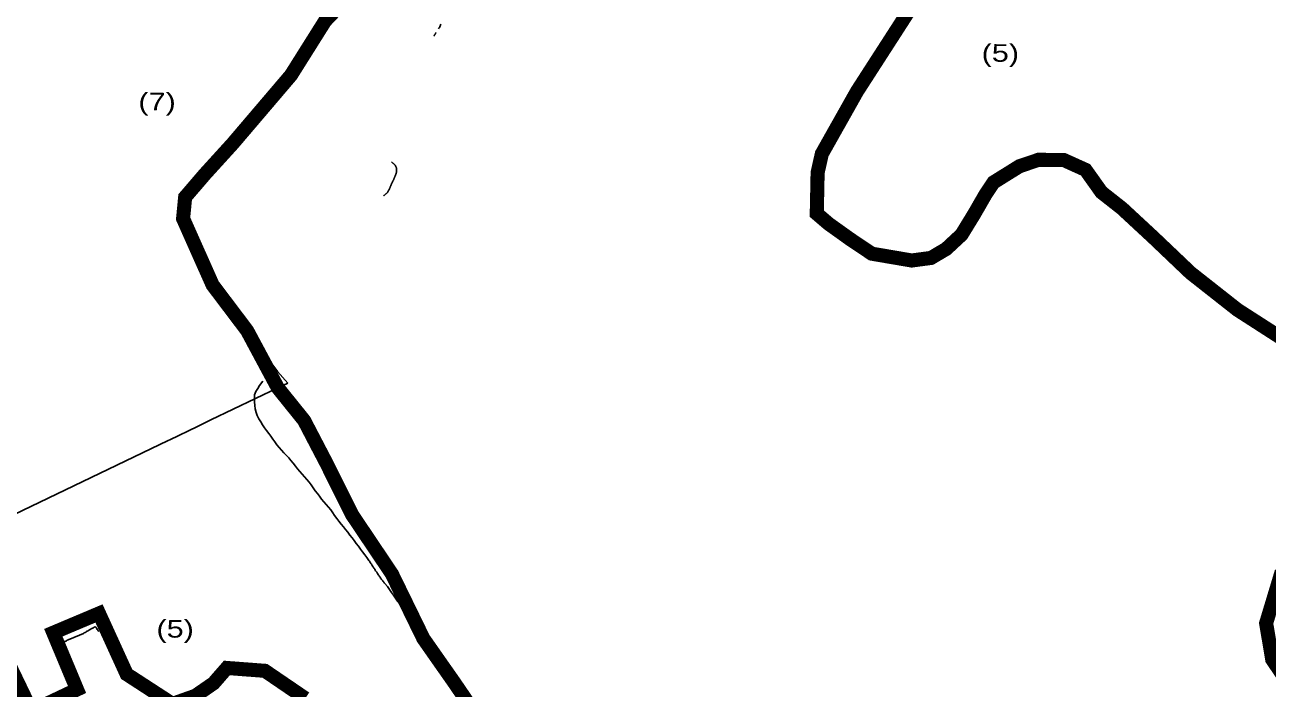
# Model space of a CAD drawing. Header units: millimetres. Extents: x 1745962 to 1749233, y 4525379 to 4529927.
# Drawn here: x 1746981.9 to 1747334.9, y 4526095.3 to 4526284 of the extents above; entities that cross this region are included whole.
import ezdxf

# ---------------------------------------------------------------- set-up
doc = ezdxf.new("R2010")
doc.units = ezdxf.units.MM
doc.header["$LTSCALE"] = 10
doc.header["$MEASUREMENT"] = 0
for name, color, linetype in [('AROLL_ADDRESS', 44, 'Continuous'), ('AROLL_LOTS', 8, 'Continuous'), ('WATER', 5, 'Continuous'), ('ZONING_ZONES', 140, 'Continuous')]:
    doc.layers.add(name, color=color, linetype=linetype)
doc.styles.add('Univers Light Condensed', font='unvr47a.ttf')

msp = doc.modelspace()

# ---------------------------------------------------------------- linework, layer by layer
at = {"layer": 'AROLL_LOTS'}
for p, q in [((1747034.77, 4526171.75), (1747053.76, 4526180.87)), ((1747053.76, 4526180.87), (1747056.58, 4526182.22)), ((1747030.93, 4526169.9), (1747034.77, 4526171.75)), ((1747023.12, 4526166.15), (1747030.93, 4526169.9)), ((1746914.57, 4526114.02), (1747022.64, 4526165.92)), ((1747022.64, 4526165.92), (1747023.12, 4526166.15))]:
    msp.add_line(p, q, dxfattribs=at)
msp.add_lwpolyline([(1747056.58, 4526182.22), (1747053.64, 4526185.54), (1747045.05, 4526197.11), (1747035.24, 4526210.1), (1747031.05, 4526218.21), (1747026.86, 4526228.93), (1747027.45, 4526235.03), (1747033.13, 4526241.64), (1747040.93, 4526250.22), (1747046.62, 4526257.35), (1747052.45, 4526263.92), (1747057.5, 4526269.68), (1747062.5, 4526277.55), (1747067.14, 4526285.01), (1747072.06, 4526290.98)], dxfattribs=at)
at = {"layer": 'WATER'}
for points in [[(1747099.36, 4526282.81), (1747099.49, 4526283.02), (1747099.62, 4526283.23), (1747099.76, 4526283.43), (1747099.88, 4526283.66), (1747099.98, 4526283.88), (1747100.07, 4526284.11)], [(1747229.65, 4526283.26), (1747229.22, 4526282.37), (1747228.79, 4526281.46), (1747228.36, 4526280.56), (1747227.89, 4526279.67), (1747227.41, 4526278.79), (1747226.94, 4526277.91), (1747226.46, 4526277.03), (1747225.93, 4526276.19), (1747225.4, 4526275.35), (1747224.88, 4526274.49), (1747224.39, 4526273.62), (1747223.9, 4526272.74), (1747223.4, 4526271.87), (1747222.92, 4526271.01), (1747222.34, 4526270.19), (1747221.72, 4526269.41), (1747221.14, 4526268.59), (1747220.68, 4526267.71), (1747220.21, 4526266.82), (1747219.75, 4526265.94), (1747219.23, 4526265.08), (1747218.7, 4526264.23), (1747218.17, 4526263.39), (1747217.66, 4526262.53), (1747217.06, 4526261.72), (1747216.47, 4526260.91), (1747215.99, 4526260.04), (1747215.53, 4526259.15), (1747215.03, 4526258.29), (1747214.55, 4526257.42), (1747214.07, 4526256.54), (1747213.6, 4526255.66), (1747213.14, 4526254.76), (1747212.69, 4526253.87), (1747212.21, 4526253), (1747211.78, 4526252.1), (1747211.35, 4526251.19), (1747210.91, 4526250.3), (1747210.32, 4526249.06)], [(1747098.03, 4526280.74), (1747098.07, 4526280.79), (1747098.1, 4526280.84), (1747098.14, 4526280.89), (1747098.17, 4526280.94), (1747098.2, 4526281), (1747098.24, 4526281.05), (1747098.27, 4526281.1), (1747098.3, 4526281.16), (1747098.34, 4526281.21), (1747098.37, 4526281.26), (1747098.4, 4526281.31), (1747098.44, 4526281.36), (1747098.47, 4526281.42), (1747098.5, 4526281.47), (1747098.54, 4526281.52), (1747098.57, 4526281.58), (1747098.6, 4526281.63), (1747098.64, 4526281.68), (1747098.7, 4526281.77)], [(1747083.76, 4526235.37), (1747083.85, 4526235.46), (1747083.94, 4526235.53), (1747084.03, 4526235.62), (1747084.13, 4526235.71), (1747084.22, 4526235.78), (1747084.32, 4526235.86), (1747084.42, 4526235.95), (1747084.51, 4526236.03), (1747084.61, 4526236.11), (1747084.7, 4526236.2), (1747084.78, 4526236.29), (1747084.86, 4526236.38), (1747084.94, 4526236.48), (1747085.02, 4526236.58), (1747085.08, 4526236.69), (1747085.13, 4526236.8), (1747085.2, 4526236.9), (1747085.25, 4526237.01), (1747085.31, 4526237.13), (1747085.37, 4526237.24), (1747085.42, 4526237.35), (1747085.49, 4526237.46), (1747085.54, 4526237.57), (1747085.6, 4526237.69), (1747085.64, 4526237.8), (1747085.69, 4526237.92), (1747085.74, 4526238.03), (1747085.79, 4526238.15), (1747085.83, 4526238.26), (1747085.88, 4526238.38), (1747085.92, 4526238.5), (1747085.97, 4526238.61), (1747086.02, 4526238.73), (1747086.06, 4526238.84), (1747086.12, 4526238.96), (1747086.17, 4526239.07), (1747086.22, 4526239.19), (1747086.27, 4526239.3), (1747086.32, 4526239.41), (1747086.38, 4526239.53), (1747086.44, 4526239.64), (1747086.49, 4526239.75), (1747086.55, 4526239.86), (1747086.6, 4526239.97), (1747086.66, 4526240.08), (1747086.71, 4526240.2), (1747086.76, 4526240.31), (1747086.81, 4526240.43), (1747086.86, 4526240.54), (1747086.91, 4526240.66), (1747086.96, 4526240.77), (1747087, 4526240.89), (1747087.05, 4526241.01), (1747087.09, 4526241.12), (1747087.14, 4526241.24), (1747087.19, 4526241.35), (1747087.23, 4526241.48), (1747087.27, 4526241.59), (1747087.32, 4526241.71), (1747087.36, 4526241.82), (1747087.38, 4526241.95), (1747087.41, 4526242.07), (1747087.43, 4526242.2), (1747087.45, 4526242.32), (1747087.46, 4526242.44), (1747087.48, 4526242.57), (1747087.48, 4526242.7), (1747087.47, 4526242.81), (1747087.47, 4526242.94), (1747087.46, 4526243.07), (1747087.43, 4526243.19), (1747087.4, 4526243.31), (1747087.36, 4526243.42), (1747087.33, 4526243.55), (1747087.28, 4526243.67), (1747087.23, 4526243.77), (1747087.16, 4526243.88), (1747087.1, 4526243.99), (1747087.03, 4526244.09), (1747086.96, 4526244.21), (1747086.88, 4526244.3), (1747086.79, 4526244.38), (1747086.7, 4526244.47), (1747086.61, 4526244.55), (1747086.51, 4526244.63), (1747086.42, 4526244.71), (1747086.32, 4526244.79), (1747086.23, 4526244.87), (1747086.14, 4526244.96), (1747086.04, 4526245.05)], [(1747243.91, 4526220.67), (1747244.09, 4526220.84), (1747244.25, 4526221.02), (1747244.43, 4526221.21), (1747244.59, 4526221.4), (1747244.75, 4526221.59), (1747244.92, 4526221.78), (1747245.09, 4526221.95), (1747245.25, 4526222.14), (1747245.43, 4526222.33), (1747245.59, 4526222.51), (1747245.76, 4526222.7), (1747245.92, 4526222.89), (1747246.09, 4526223.07), (1747246.26, 4526223.26), (1747246.42, 4526223.45), (1747246.58, 4526223.64), (1747246.74, 4526223.83), (1747246.89, 4526224.04), (1747247.03, 4526224.24), (1747247.18, 4526224.45), (1747247.32, 4526224.64), (1747247.46, 4526224.85), (1747247.6, 4526225.06), (1747247.75, 4526225.26), (1747247.89, 4526225.47), (1747248.03, 4526225.68), (1747248.18, 4526225.87), (1747248.32, 4526226.08), (1747248.47, 4526226.29), (1747248.6, 4526226.5), (1747248.75, 4526226.7), (1747248.89, 4526226.91), (1747249.03, 4526227.11), (1747249.17, 4526227.31), (1747249.32, 4526227.52), (1747249.47, 4526227.73), (1747249.6, 4526227.93), (1747249.75, 4526228.13), (1747249.89, 4526228.34), (1747250.03, 4526228.54), (1747250.18, 4526228.75), (1747250.32, 4526228.96), (1747250.46, 4526229.15), (1747250.61, 4526229.36), (1747250.75, 4526229.57), (1747250.9, 4526229.76), (1747251.07, 4526229.96), (1747251.23, 4526230.14), (1747251.41, 4526230.33), (1747251.56, 4526230.52), (1747251.72, 4526230.71), (1747251.87, 4526230.92), (1747252, 4526231.13), (1747252.13, 4526231.34), (1747252.25, 4526231.56), (1747252.37, 4526231.78), (1747252.49, 4526232), (1747252.61, 4526232.22), (1747252.74, 4526232.44), (1747252.87, 4526232.65), (1747253, 4526232.86), (1747253.13, 4526233.07), (1747253.26, 4526233.29), (1747253.39, 4526233.5), (1747253.51, 4526233.71), (1747253.64, 4526233.94), (1747253.76, 4526234.15), (1747253.88, 4526234.36), (1747254, 4526234.59), (1747254.12, 4526234.82), (1747254.24, 4526235.03), (1747254.36, 4526235.25), (1747254.48, 4526235.47), (1747254.59, 4526235.69), (1747254.71, 4526235.91), (1747254.83, 4526236.13), (1747254.94, 4526236.36), (1747255.06, 4526236.57), (1747255.18, 4526236.8), (1747255.3, 4526237.01), (1747255.42, 4526237.24), (1747255.53, 4526237.45), (1747255.66, 4526237.68), (1747255.79, 4526237.88), (1747255.98, 4526238.04), (1747256.15, 4526238.23), (1747256.31, 4526238.42), (1747256.46, 4526238.61), (1747256.61, 4526238.82), (1747256.76, 4526239.01), (1747256.92, 4526239.21), (1747257.07, 4526239.41), (1747257.24, 4526239.6), (1747257.43, 4526239.75), (1747257.62, 4526239.92), (1747257.81, 4526240.08), (1747258, 4526240.24), (1747258.2, 4526240.4), (1747258.4, 4526240.54), (1747258.59, 4526240.69), (1747258.79, 4526240.84), (1747259.01, 4526240.98), (1747259.21, 4526241.13), (1747259.41, 4526241.28), (1747259.61, 4526241.42), (1747259.82, 4526241.57), (1747260.02, 4526241.71), (1747260.23, 4526241.85), (1747260.44, 4526241.99), (1747260.65, 4526242.12), (1747260.86, 4526242.24), (1747261.09, 4526242.37), (1747261.31, 4526242.49), (1747261.53, 4526242.6), (1747261.75, 4526242.72), (1747261.97, 4526242.82), (1747262.21, 4526242.92), (1747262.43, 4526243.02), (1747262.66, 4526243.11), (1747262.89, 4526243.21), (1747263.12, 4526243.32), (1747263.35, 4526243.41), (1747263.58, 4526243.51), (1747263.82, 4526243.6), (1747264.05, 4526243.7), (1747264.28, 4526243.8), (1747264.51, 4526243.89), (1747264.74, 4526243.99), (1747264.97, 4526244.09), (1747265.19, 4526244.18), (1747265.43, 4526244.29), (1747265.65, 4526244.38), (1747265.89, 4526244.48), (1747266.12, 4526244.57), (1747266.35, 4526244.66), (1747266.59, 4526244.76), (1747266.82, 4526244.85), (1747267.05, 4526244.94), (1747267.28, 4526245.03), (1747267.52, 4526245.1), (1747267.76, 4526245.17), (1747268, 4526245.24), (1747268.25, 4526245.31), (1747268.48, 4526245.37), (1747268.73, 4526245.43), (1747268.97, 4526245.49), (1747269.22, 4526245.54), (1747269.46, 4526245.59), (1747269.71, 4526245.64), (1747269.95, 4526245.69), (1747270.19, 4526245.72), (1747270.45, 4526245.72), (1747270.7, 4526245.73), (1747270.95, 4526245.72), (1747271.2, 4526245.73), (1747271.45, 4526245.74), (1747271.7, 4526245.73), (1747271.95, 4526245.74), (1747272.2, 4526245.74), (1747272.69, 4526245.76)], [(1747272.69, 4526245.76), (1747272.95, 4526245.78), (1747273.19, 4526245.78), (1747273.44, 4526245.79), (1747273.69, 4526245.79), (1747273.94, 4526245.8), (1747274.19, 4526245.81), (1747274.44, 4526245.81), (1747274.7, 4526245.82), (1747274.94, 4526245.82), (1747275.19, 4526245.8), (1747275.43, 4526245.77), (1747275.69, 4526245.74), (1747275.94, 4526245.71), (1747276.18, 4526245.68), (1747276.44, 4526245.65), (1747276.67, 4526245.61), (1747276.92, 4526245.56), (1747277.17, 4526245.51), (1747277.42, 4526245.48), (1747277.67, 4526245.43), (1747277.91, 4526245.41), (1747278.15, 4526245.34), (1747278.39, 4526245.26), (1747278.62, 4526245.17), (1747278.86, 4526245.08), (1747279.09, 4526245), (1747279.32, 4526244.9), (1747279.56, 4526244.82), (1747279.8, 4526244.74), (1747280.03, 4526244.64), (1747280.36, 4526244.52)], [(1747280.36, 4526244.52), (1747280.47, 4526244.48), (1747280.59, 4526244.43), (1747280.7, 4526244.37), (1747280.81, 4526244.33), (1747280.93, 4526244.27), (1747281.04, 4526244.23), (1747281.16, 4526244.17), (1747281.26, 4526244.1), (1747281.37, 4526244.05), (1747281.48, 4526243.98), (1747281.58, 4526243.92), (1747281.7, 4526243.85), (1747281.8, 4526243.79), (1747281.91, 4526243.72), (1747282.01, 4526243.65), (1747282.1, 4526243.57), (1747282.2, 4526243.49), (1747282.3, 4526243.42), (1747282.4, 4526243.33), (1747282.5, 4526243.25), (1747282.59, 4526243.18), (1747282.69, 4526243.1), (1747282.78, 4526243.02), (1747282.88, 4526242.93), (1747282.97, 4526242.86), (1747283.07, 4526242.78), (1747283.16, 4526242.7), (1747283.26, 4526242.61), (1747283.35, 4526242.51), (1747283.42, 4526242.42), (1747283.51, 4526242.33), (1747283.6, 4526242.24), (1747283.67, 4526242.14), (1747283.74, 4526242.05), (1747283.83, 4526241.95), (1747283.9, 4526241.85), (1747283.98, 4526241.75), (1747284.05, 4526241.65), (1747284.12, 4526241.54), (1747284.18, 4526241.44), (1747284.26, 4526241.33), (1747284.32, 4526241.23), (1747284.39, 4526241.12), (1747284.45, 4526241.01), (1747284.5, 4526240.89), (1747284.54, 4526240.78), (1747284.64, 4526240.7), (1747284.71, 4526240.6), (1747284.8, 4526240.51), (1747284.88, 4526240.41), (1747284.97, 4526240.32), (1747285.08, 4526240.22)], [(1747286.01, 4526239.28), (1747286.18, 4526239.1), (1747286.36, 4526238.92), (1747286.52, 4526238.73), (1747286.69, 4526238.54), (1747286.85, 4526238.37), (1747287.03, 4526238.18), (1747287.2, 4526237.99), (1747287.36, 4526237.81), (1747287.54, 4526237.63), (1747287.72, 4526237.46), (1747287.9, 4526237.29), (1747288.08, 4526237.12), (1747288.26, 4526236.94), (1747288.44, 4526236.77), (1747288.62, 4526236.59), (1747288.79, 4526236.41), (1747288.95, 4526236.23), (1747289.13, 4526236.04), (1747289.29, 4526235.85), (1747289.46, 4526235.66), (1747289.63, 4526235.48), (1747289.8, 4526235.3), (1747289.97, 4526235.11), (1747290.13, 4526234.93), (1747290.32, 4526234.76), (1747290.5, 4526234.59), (1747290.68, 4526234.41), (1747290.86, 4526234.24), (1747291.05, 4526234.07), (1747291.23, 4526233.9), (1747291.4, 4526233.73), (1747291.59, 4526233.56), (1747291.77, 4526233.39), (1747291.95, 4526233.21), (1747292.13, 4526233.04), (1747292.32, 4526232.87), (1747292.5, 4526232.7), (1747292.68, 4526232.53), (1747292.86, 4526232.36), (1747293.05, 4526232.18), (1747293.23, 4526232.02), (1747293.41, 4526231.84), (1747293.59, 4526231.68), (1747293.77, 4526231.5), (1747293.94, 4526231.32), (1747294.12, 4526231.14), (1747294.29, 4526230.96), (1747294.47, 4526230.78), (1747294.64, 4526230.61), (1747294.82, 4526230.43), (1747295.01, 4526230.26), (1747295.18, 4526230.09), (1747295.37, 4526229.92), (1747295.56, 4526229.76), (1747295.77, 4526229.6), (1747295.96, 4526229.45), (1747296.15, 4526229.28), (1747296.34, 4526229.13), (1747296.53, 4526228.96), (1747296.72, 4526228.8), (1747296.91, 4526228.64), (1747297.1, 4526228.47), (1747297.29, 4526228.31), (1747297.47, 4526228.15), (1747297.66, 4526227.98), (1747297.85, 4526227.8), (1747298.03, 4526227.64), (1747298.21, 4526227.47), (1747298.4, 4526227.31), (1747298.6, 4526227.15), (1747298.79, 4526227), (1747298.98, 4526226.83), (1747299.17, 4526226.66), (1747299.36, 4526226.51), (1747299.55, 4526226.34), (1747299.72, 4526226.16), (1747299.89, 4526225.98), (1747300.06, 4526225.8), (1747300.23, 4526225.62), (1747300.41, 4526225.44), (1747300.58, 4526225.26), (1747300.76, 4526225.08), (1747300.93, 4526224.9), (1747301.11, 4526224.72), (1747301.28, 4526224.55), (1747301.47, 4526224.37), (1747301.65, 4526224.2), (1747301.83, 4526224.03), (1747302.01, 4526223.86), (1747302.2, 4526223.69), (1747302.38, 4526223.52), (1747302.56, 4526223.35), (1747302.74, 4526223.17), (1747302.92, 4526223), (1747303.11, 4526222.83), (1747303.28, 4526222.66), (1747303.47, 4526222.49), (1747303.65, 4526222.32), (1747303.83, 4526222.14), (1747304.01, 4526221.97), (1747304.19, 4526221.8), (1747304.38, 4526221.62), (1747304.55, 4526221.45), (1747304.74, 4526221.27), (1747304.92, 4526221.1), (1747305.09, 4526220.93), (1747305.28, 4526220.76), (1747305.44, 4526220.57), (1747305.62, 4526220.4), (1747305.81, 4526220.24), (1747306, 4526220.08), (1747306.19, 4526219.92), (1747306.39, 4526219.76), (1747306.59, 4526219.6), (1747306.78, 4526219.44), (1747306.97, 4526219.28), (1747307.16, 4526219.11), (1747307.33, 4526218.94), (1747307.64, 4526218.64)], [(1747208.58, 4526229.77), (1747208.73, 4526229.56), (1747208.86, 4526229.36), (1747209, 4526229.15), (1747209.13, 4526228.93), (1747209.27, 4526228.72), (1747209.41, 4526228.51), (1747209.54, 4526228.3), (1747209.68, 4526228.09), (1747209.82, 4526227.89), (1747209.97, 4526227.69), (1747210.11, 4526227.48), (1747210.28, 4526227.3), (1747210.45, 4526227.13), (1747210.64, 4526226.95), (1747210.83, 4526226.79), (1747211.02, 4526226.63), (1747211.21, 4526226.46), (1747211.42, 4526226.32), (1747211.61, 4526226.15), (1747211.8, 4526226), (1747212.01, 4526225.85), (1747212.2, 4526225.7), (1747212.39, 4526225.53), (1747212.58, 4526225.38), (1747212.78, 4526225.22), (1747212.98, 4526225.08), (1747213.19, 4526224.94), (1747213.4, 4526224.8), (1747213.61, 4526224.66), (1747213.81, 4526224.52), (1747214.02, 4526224.39), (1747214.23, 4526224.25), (1747214.45, 4526224.12), (1747214.66, 4526223.99), (1747214.87, 4526223.86), (1747215.09, 4526223.73), (1747215.31, 4526223.61), (1747215.52, 4526223.49), (1747215.74, 4526223.36), (1747215.96, 4526223.24), (1747216.19, 4526223.13), (1747216.42, 4526223.03), (1747216.65, 4526222.93), (1747216.87, 4526222.82), (1747217.09, 4526222.7), (1747217.32, 4526222.59), (1747217.53, 4526222.48), (1747217.76, 4526222.37), (1747217.98, 4526222.26), (1747218.21, 4526222.14), (1747218.43, 4526222.03), (1747218.66, 4526221.92), (1747218.88, 4526221.82), (1747219.11, 4526221.71), (1747219.34, 4526221.61), (1747219.57, 4526221.5), (1747219.78, 4526221.39), (1747220.01, 4526221.28), (1747220.24, 4526221.17), (1747220.45, 4526221.04), (1747220.67, 4526220.92), (1747220.89, 4526220.8), (1747221.11, 4526220.68), (1747221.34, 4526220.57), (1747221.56, 4526220.48), (1747221.8, 4526220.39), (1747222.03, 4526220.31), (1747222.27, 4526220.21), (1747222.5, 4526220.13), (1747222.73, 4526220.04), (1747222.97, 4526219.95), (1747223.21, 4526219.87), (1747223.44, 4526219.79), (1747223.68, 4526219.7), (1747223.91, 4526219.62), (1747224.15, 4526219.54), (1747224.38, 4526219.45), (1747224.62, 4526219.38), (1747224.86, 4526219.29), (1747225.1, 4526219.21), (1747225.33, 4526219.13), (1747225.57, 4526219.05), (1747225.81, 4526218.97), (1747226.04, 4526218.88), (1747226.28, 4526218.8), (1747226.52, 4526218.73), (1747226.75, 4526218.64), (1747226.99, 4526218.56), (1747227.22, 4526218.48), (1747227.47, 4526218.46), (1747227.72, 4526218.42), (1747227.97, 4526218.38), (1747228.21, 4526218.36), (1747228.47, 4526218.33), (1747228.71, 4526218.31), (1747228.96, 4526218.27), (1747229.2, 4526218.25), (1747229.46, 4526218.21), (1747229.71, 4526218.18), (1747229.95, 4526218.15), (1747230.2, 4526218.12), (1747230.45, 4526218.08), (1747230.69, 4526218.04), (1747230.94, 4526218), (1747231.19, 4526217.96), (1747231.44, 4526217.92), (1747231.68, 4526217.88), (1747231.93, 4526217.84), (1747232.17, 4526217.8), (1747232.43, 4526217.76), (1747232.66, 4526217.72), (1747232.91, 4526217.68), (1747233.16, 4526217.64), (1747233.41, 4526217.6), (1747233.65, 4526217.57), (1747233.91, 4526217.55), (1747234.15, 4526217.53), (1747234.41, 4526217.51), (1747234.66, 4526217.5), (1747234.91, 4526217.49), (1747235.15, 4526217.51), (1747235.4, 4526217.54), (1747235.65, 4526217.58), (1747235.89, 4526217.61), (1747236.15, 4526217.64), (1747236.39, 4526217.68), (1747236.64, 4526217.72), (1747236.88, 4526217.76), (1747237.13, 4526217.8), (1747237.38, 4526217.84), (1747237.63, 4526217.88), (1747237.87, 4526217.92), (1747238.12, 4526217.96), (1747238.36, 4526218), (1747238.61, 4526218.03), (1747238.87, 4526218.03), (1747239.11, 4526218.05), (1747239.36, 4526218.08), (1747239.61, 4526218.13), (1747239.84, 4526218.21), (1747240.07, 4526218.32), (1747240.3, 4526218.41), (1747240.53, 4526218.51), (1747240.76, 4526218.61), (1747240.99, 4526218.71), (1747241.21, 4526218.81), (1747241.44, 4526218.92), (1747241.66, 4526219.04), (1747241.86, 4526219.19), (1747242.07, 4526219.32), (1747242.28, 4526219.46), (1747242.49, 4526219.61), (1747242.7, 4526219.74), (1747242.9, 4526219.89), (1747243.11, 4526220.03), (1747243.31, 4526220.17), (1747243.51, 4526220.33), (1747243.7, 4526220.49), (1747243.91, 4526220.67)], [(1747308.56, 4526217.68), (1747309.24, 4526216.97), (1747309.95, 4526216.26), (1747310.67, 4526215.57), (1747311.42, 4526214.9), (1747312.16, 4526214.23), (1747312.87, 4526213.53), (1747313.57, 4526212.81), (1747314.29, 4526212.12), (1747315.07, 4526211.48), (1747315.85, 4526210.85), (1747316.63, 4526210.22), (1747317.39, 4526209.59), (1747318.09, 4526208.89), (1747318.87, 4526208.26), (1747319.66, 4526207.65), (1747320.46, 4526207.05), (1747321.24, 4526206.42), (1747322.05, 4526205.84), (1747322.87, 4526205.26), (1747323.66, 4526204.65), (1747324.48, 4526204.08), (1747325.33, 4526203.56), (1747326.19, 4526203.04), (1747327.02, 4526202.48), (1747327.84, 4526201.92), (1747328.67, 4526201.34), (1747329.48, 4526200.77), (1747330.3, 4526200.19), (1747331.11, 4526199.62), (1747332.01, 4526199.2), (1747332.9, 4526198.75), (1747333.76, 4526198.24), (1747334.69, 4526197.63)], [(1747079.6, 4526131.87), (1747079, 4526132.66), (1747078.41, 4526133.47), (1747077.84, 4526134.29), (1747077.24, 4526135.1), (1747076.65, 4526135.9), (1747076.03, 4526136.68), (1747075.43, 4526137.48), (1747074.83, 4526138.28), (1747074.22, 4526139.08), (1747073.63, 4526139.88), (1747073, 4526140.66), (1747072.36, 4526141.43), (1747071.74, 4526142.21), (1747071.12, 4526142.99), (1747070.49, 4526143.78), (1747069.89, 4526144.58), (1747069.35, 4526145.42), (1747068.79, 4526146.24), (1747068.13, 4526147), (1747067.45, 4526147.73), (1747066.8, 4526148.49), (1747066.18, 4526149.28), (1747065.59, 4526150.09), (1747064.98, 4526150.88), (1747064.37, 4526151.66), (1747063.78, 4526152.47), (1747063.19, 4526153.29), (1747062.61, 4526154.1), (1747061.99, 4526154.87), (1747061.33, 4526155.63), (1747060.65, 4526156.36), (1747060, 4526157.12), (1747059.36, 4526157.89), (1747058.73, 4526158.67), (1747058.1, 4526159.45), (1747057.48, 4526160.23), (1747056.84, 4526160.99), (1747056.16, 4526161.72), (1747055.49, 4526162.45), (1747054.82, 4526163.2), (1747054.15, 4526163.95), (1747053.52, 4526164.72), (1747052.93, 4526165.53), (1747052.35, 4526166.34), (1747051.76, 4526167.16), (1747051.16, 4526167.95), (1747050.54, 4526168.73), (1747049.94, 4526169.54), (1747049.38, 4526170.36), (1747048.89, 4526171.23), (1747048.4, 4526172.11), (1747047.93, 4526172.99), (1747047.61, 4526173.92), (1747047.37, 4526174.9), (1747047.2, 4526175.89), (1747047.15, 4526176.88), (1747047.13, 4526177.89), (1747047.18, 4526178.87), (1747047.54, 4526179.81), (1747048.04, 4526180.68), (1747048.59, 4526181.52), (1747049.5, 4526182.77)], [(1747084.15, 4526125.28), (1747083.99, 4526125.48), (1747083.83, 4526125.67), (1747083.67, 4526125.87), (1747083.52, 4526126.06), (1747083.37, 4526126.26), (1747083.21, 4526126.45), (1747083.06, 4526126.66), (1747082.91, 4526126.86), (1747082.78, 4526127.07), (1747082.66, 4526127.28), (1747082.52, 4526127.49), (1747082.38, 4526127.7), (1747082.24, 4526127.9), (1747082.1, 4526128.12), (1747081.95, 4526128.32), (1747081.82, 4526128.53), (1747081.67, 4526128.73), (1747081.53, 4526128.94), (1747081.39, 4526129.14), (1747081.25, 4526129.35), (1747081.11, 4526129.56), (1747080.97, 4526129.77), (1747080.87, 4526130), (1747080.74, 4526130.19), (1747080.58, 4526130.4), (1747080.44, 4526130.6), (1747080.31, 4526130.81), (1747080.16, 4526131.02), (1747080.03, 4526131.23), (1747079.88, 4526131.43), (1747079.75, 4526131.64), (1747079.6, 4526131.87)], [(1747105.29, 4526094.9), (1747104.8, 4526095.78), (1747104.27, 4526096.62), (1747103.67, 4526097.42), (1747103.08, 4526098.23), (1747102.48, 4526099.03), (1747101.89, 4526099.83), (1747101.3, 4526100.65), (1747100.71, 4526101.45), (1747100.12, 4526102.26), (1747099.39, 4526102.94), (1747098.75, 4526103.7), (1747098.16, 4526104.51), (1747097.63, 4526105.36), (1747097.16, 4526106.25), (1747096.66, 4526107.1), (1747096.13, 4526107.96), (1747095.6, 4526108.8), (1747095.09, 4526109.66), (1747094.57, 4526110.52), (1747094.05, 4526111.37), (1747093.44, 4526112.16), (1747092.83, 4526112.95), (1747092.27, 4526113.79), (1747091.7, 4526114.61), (1747091.12, 4526115.43), (1747090.55, 4526116.25), (1747090.04, 4526117.09), (1747089.55, 4526117.96), (1747088.96, 4526118.76), (1747088.38, 4526119.57), (1747087.74, 4526120.34), (1747087.13, 4526121.13), (1747086.55, 4526121.96), (1747086.02, 4526122.8), (1747085.46, 4526123.63), (1747084.86, 4526124.42), (1747084.15, 4526125.28)], [(1747002.91, 4526111.67), (1747002.76, 4526111.87), (1747002.63, 4526112.07), (1747002.48, 4526112.28), (1747002.34, 4526112.5), (1747002.19, 4526112.7), (1747002.05, 4526112.9), (1747001.85, 4526112.97), (1747001.61, 4526112.89), (1747001.4, 4526112.77), (1747001.18, 4526112.66), (1747000.96, 4526112.54), (1747000.74, 4526112.42), (1747000.52, 4526112.3), (1747000.3, 4526112.18), (1747000.09, 4526112.04), (1746999.88, 4526111.91), (1746999.66, 4526111.79), (1746999.45, 4526111.65), (1746999.23, 4526111.52), (1746999.02, 4526111.39), (1746998.81, 4526111.27), (1746998.58, 4526111.15), (1746998.37, 4526111.03), (1746998.14, 4526110.92), (1746997.91, 4526110.81), (1746997.68, 4526110.72), (1746997.44, 4526110.62), (1746997.23, 4526110.52), (1746996.99, 4526110.43), (1746996.76, 4526110.33), (1746996.53, 4526110.24), (1746996.29, 4526110.14), (1746996.06, 4526110.05), (1746995.84, 4526109.96), (1746995.61, 4526109.86), (1746995.37, 4526109.76), (1746995.14, 4526109.66), (1746994.91, 4526109.57), (1746994.68, 4526109.47), (1746994.45, 4526109.38), (1746994.22, 4526109.28), (1746993.99, 4526109.18), (1746993.76, 4526109.08), (1746993.54, 4526108.97), (1746993.32, 4526108.86), (1746993.09, 4526108.75), (1746992.74, 4526108.58)]]:
    msp.add_lwpolyline(points, dxfattribs=at)
at = {"layer": 'ZONING_ZONES', "linetype": 'Continuous', "const_width": 4}
for points in [[(1747086.8, 4526305.75), (1747067.14, 4526285.01), (1747057.5, 4526269.68), (1747040.93, 4526250.22), (1747033.13, 4526241.64), (1747027.45, 4526235.03), (1747026.86, 4526228.93), (1747035.24, 4526210.1), (1747045.05, 4526197.11), (1747053.76, 4526180.87), (1747061.22, 4526171.61), (1747067.5, 4526159.57), (1747074.86, 4526144.82), (1747086.13, 4526128.04), (1747095.09, 4526109.66), (1747103.95, 4526097.02), (1747120.53, 4526072.67)], [(1747340.03, 4526194.13), (1747326.19, 4526203.04), (1747312.87, 4526213.53), (1747302.2, 4526223.69), (1747293.41, 4526231.84), (1747287.58, 4526236.43), (1747283.07, 4526242.78), (1747276.92, 4526245.56), (1747269.71, 4526245.64), (1747264.28, 4526243.8), (1747256.92, 4526239.21), (1747254.59, 4526235.69), (1747251.46, 4526230.25), (1747247.87, 4526224.39), (1747243.51, 4526220.33), (1747239.19, 4526217.77), (1747233.71, 4526217.04), (1747222.37, 4526218.98), (1747216.19, 4526223.13), (1747210.11, 4526227.48), (1747206.76, 4526230.35), (1747207, 4526242.01), (1747208.2, 4526247.34), (1747218.17, 4526265.05), (1747232.47, 4526287.24)], [(1747339.17, 4526099.13), (1747336.05, 4526103.75), (1747334.33, 4526114.04), (1747338.76, 4526128.71)], [(1747061.55, 4526092.7), (1747050.08, 4526100.52), (1747039.29, 4526101.33), (1747035.51, 4526096.99), (1747030.39, 4526093.45), (1747023.86, 4526091.12), (1747010.85, 4526099.57), (1747002.99, 4526116.81), (1746990.02, 4526111.34), (1746996.75, 4526095.22), (1746983.81, 4526089.09), (1746976.5, 4526104.32)]]:
    msp.add_lwpolyline(points, dxfattribs=at)

# ---------------------------------------------------------------- texts
at = {"layer": 'AROLL_ADDRESS', "style": 'Univers Light Condensed', "width": 1.3}
for s, p in [('(5)', (1747253.55, 4526273.49)), ('(7)', (1747014.16, 4526259.68)), ('(5)', (1747019.29, 4526109.97))]:
    msp.add_text(s, height=5, rotation=359.8, dxfattribs=at).set_placement(p)

doc.saveas('drawing.dxf')
